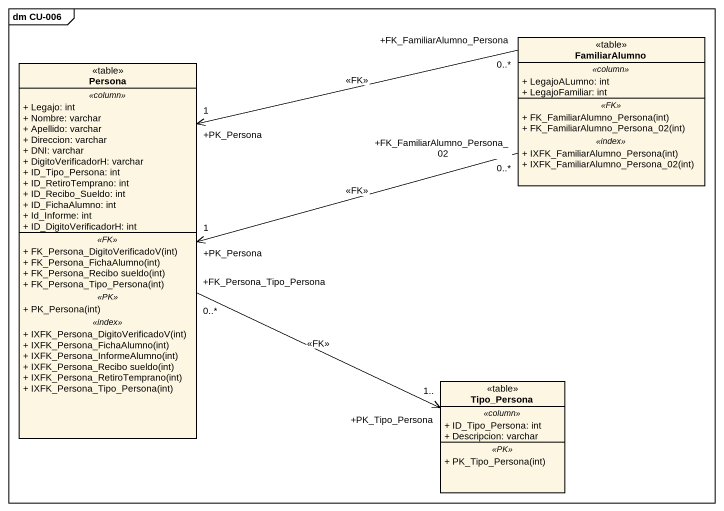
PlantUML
@startuml
mainframe dm CU-006
hide circle
hide empty members
skinparam classAttributeIconSize 0
class FamiliarAlumno <<table>> {
  .. <<column>> ..
  + LegajoALumno: int
  + LegajoFamiliar: int
  .. <<FK>> ..
  + FK_FamiliarAlumno_Persona(int)
  + FK_FamiliarAlumno_Persona_02(int)
  .. <<index>> ..
  + IXFK_FamiliarAlumno_Persona(int)
  + IXFK_FamiliarAlumno_Persona_02(int)
}
class Persona <<table>> {
  .. <<column>> ..
  + Legajo: int
  + Nombre: varchar
  + Apellido: varchar
  + Direccion: varchar
  + DNI: varchar
  + DigitoVerificadorH: varchar
  + ID_Tipo_Persona: int
  + ID_RetiroTemprano: int
  + ID_Recibo_Sueldo: int
  + ID_FichaAlumno: int
  + Id_Informe: int
  + ID_DigitoVerificadorH: int
  .. <<FK>> ..
  + FK_Persona_DigitoVerificadoV(int)
  + FK_Persona_FichaAlumno(int)
  + FK_Persona_Recibo sueldo(int)
  + FK_Persona_Tipo_Persona(int)
  .. <<PK>> ..
  + PK_Persona(int)
  .. <<index>> ..
  + IXFK_Persona_DigitoVerificadoV(int)
  + IXFK_Persona_FichaAlumno(int)
  + IXFK_Persona_InformeAlumno(int)
  + IXFK_Persona_Recibo sueldo(int)
  + IXFK_Persona_RetiroTemprano(int)
  + IXFK_Persona_Tipo_Persona(int)
}
class Tipo_Persona <<table>> {
  .. <<column>> ..
  + ID_Tipo_Persona: int
  + Descripcion: varchar
  .. <<PK>> ..
  + PK_Tipo_Persona(int)
}
FamiliarAlumno "+FK_FamiliarAlumno_Persona\n0..*" -left-> "+PK_Persona\n1" Persona : <<FK>>
FamiliarAlumno "+FK_FamiliarAlumno_Persona_02\n0..*" -left-> "+PK_Persona\n1" Persona : <<FK>>
Persona "+FK_Persona_Tipo_Persona\n0..*" -right-> "+PK_Tipo_Persona\n1.." Tipo_Persona : <<FK>>
@enduml
